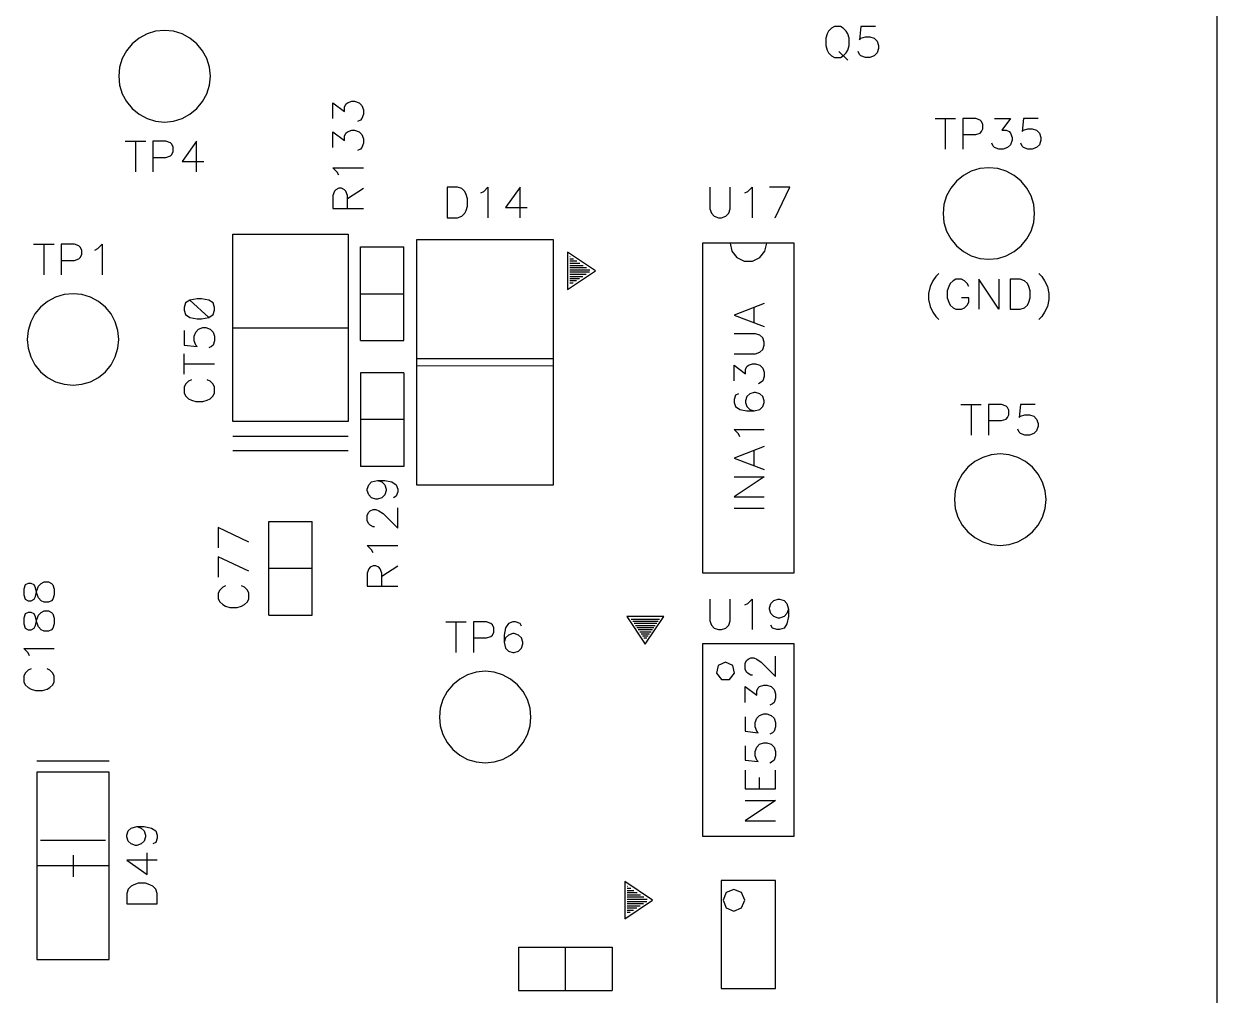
# Model space of a CAD drawing. Extents: x 295 to 953, y 10 to 290.
# Drawn here: x 765.6 to 851.7, y 113.4 to 183.4 of the extents above; entities that cross this region are included whole.
import ezdxf

# ---------------------------------------------------------------- set-up
doc = ezdxf.new("R2010")
doc.units = 0
doc.header["$LTSCALE"] = 5
doc.header["$MEASUREMENT"] = 0
doc.layers.add('DV-DPO-A6_TSK', color=14, linetype='CONTINUOUS')

msp = doc.modelspace()

# ---------------------------------------------------------------- linework, layer by layer
at = {"layer": 'DV-DPO-A6_TSK', "color": 7}
for p, q in [((851.678, 78.799), (851.678, 267.297)), ((774.51, 182.72), (773.942, 182.416)), ((775.131, 182.911), (774.51, 182.72)), ((775.778, 182.971), (775.131, 182.911)), ((776.418, 182.911), (775.778, 182.971)), ((777.039, 182.72), (776.418, 182.911)), ((777.607, 182.416), (777.039, 182.72)), ((823.558, 182.72), (823.452, 182.403)), ((823.663, 182.931), (823.558, 182.72)), ((823.875, 183.143), (823.663, 182.931)), ((824.086, 183.248), (823.875, 183.143)), ((824.509, 183.248), (824.086, 183.248)), ((824.72, 183.143), (824.509, 183.248)), ((824.931, 182.931), (824.72, 183.143)), ((825.037, 182.72), (824.931, 182.931)), ((825.143, 182.403), (825.037, 182.72)), ((825.995, 183.248), (825.889, 182.297)), ((827.051, 183.248), (825.995, 183.248)), ((825.995, 182.403), (826.312, 182.509)), ((826.312, 182.509), (826.629, 182.509)), ((826.629, 182.509), (826.946, 182.403)), ((773.44, 182.007), (773.031, 181.505)), ((773.942, 182.416), (773.44, 182.007)), ((778.109, 182.007), (777.607, 182.416)), ((778.518, 181.505), (778.109, 182.007)), ((823.452, 182.403), (823.452, 181.875)), ((823.452, 181.875), (823.558, 181.558)), ((825.037, 181.558), (825.143, 181.875)), ((825.143, 181.875), (825.143, 182.403)), ((825.889, 182.297), (825.995, 182.403)), ((826.946, 182.403), (827.157, 182.192)), ((827.157, 182.192), (827.263, 181.875)), ((827.263, 181.663), (827.157, 181.346)), ((827.263, 181.875), (827.263, 181.663)), ((772.727, 180.937), (772.535, 180.316)), ((773.031, 181.505), (772.727, 180.937)), ((778.822, 180.937), (778.518, 181.505)), ((779.014, 180.316), (778.822, 180.937)), ((823.558, 181.558), (823.663, 181.346)), ((823.663, 181.346), (823.875, 181.135)), ((823.875, 181.135), (824.086, 181.029)), ((824.086, 181.029), (824.509, 181.029)), ((824.403, 181.452), (825.037, 180.818)), ((824.509, 181.029), (824.72, 181.135)), ((824.72, 181.135), (824.931, 181.346)), ((824.931, 181.346), (825.037, 181.558)), ((825.889, 181.241), (825.783, 181.452)), ((825.995, 181.135), (825.889, 181.241)), ((826.312, 181.029), (825.995, 181.135)), ((826.629, 181.029), (826.312, 181.029)), ((826.946, 181.135), (826.629, 181.029)), ((827.157, 181.346), (826.946, 181.135)), ((772.535, 180.316), (772.476, 179.669)), ((779.08, 179.669), (779.014, 180.316)), ((772.476, 179.669), (772.535, 179.028)), ((772.535, 179.028), (772.727, 178.407)), ((778.822, 178.407), (779.014, 179.028)), ((779.014, 179.028), (779.08, 179.669)), ((772.727, 178.407), (773.031, 177.84)), ((778.518, 177.84), (778.822, 178.407)), ((773.031, 177.84), (773.44, 177.338)), ((773.44, 177.338), (773.942, 176.928)), ((777.607, 176.928), (778.109, 177.338)), ((778.109, 177.338), (778.518, 177.84)), ((787.916, 176.611), (787.916, 177.76)), ((787.916, 177.76), (788.748, 177.133)), ((788.748, 177.443), (788.854, 177.655)), ((788.748, 177.133), (788.748, 177.443)), ((788.854, 177.655), (788.959, 177.76)), ((788.959, 177.76), (789.27, 177.859)), ((789.27, 177.859), (789.481, 177.859)), ((789.481, 177.859), (789.798, 177.76)), ((789.798, 177.76), (790.003, 177.549)), ((790.003, 177.549), (790.108, 177.239)), ((773.942, 176.928), (774.51, 176.618)), ((774.51, 176.618), (775.131, 176.433)), ((775.131, 176.433), (775.778, 176.367)), ((775.778, 176.367), (776.418, 176.433)), ((776.418, 176.433), (777.039, 176.618)), ((777.039, 176.618), (777.607, 176.928)), ((789.897, 176.506), (789.692, 176.4)), ((790.003, 176.611), (789.897, 176.506)), ((790.108, 176.922), (790.003, 176.611)), ((790.108, 177.239), (790.108, 176.922)), ((831.344, 176.611), (832.803, 176.611)), ((832.077, 176.611), (832.077, 174.419)), ((834.269, 176.611), (833.332, 176.611)), ((833.332, 176.611), (833.332, 174.419)), ((834.586, 176.506), (834.269, 176.611)), ((834.685, 176.406), (834.586, 176.506)), ((834.791, 176.195), (834.685, 176.406)), ((835.63, 176.611), (836.779, 176.611)), ((836.779, 176.611), (836.152, 175.779)), ((837.717, 176.611), (837.618, 175.673)), ((838.767, 176.611), (837.717, 176.611)), ((787.916, 174.518), (787.916, 175.667)), ((787.916, 175.667), (788.748, 175.039)), ((788.748, 175.356), (788.854, 175.561)), ((788.854, 175.561), (788.959, 175.667)), ((788.959, 175.667), (789.27, 175.772)), ((789.27, 175.772), (789.481, 175.772)), ((789.481, 175.772), (789.798, 175.667)), ((789.798, 175.667), (790.003, 175.462)), ((834.269, 175.462), (834.586, 175.568)), ((834.586, 175.568), (834.685, 175.673)), ((834.685, 175.673), (834.791, 175.878)), ((834.791, 175.878), (834.791, 176.195)), ((836.152, 175.779), (836.462, 175.779)), ((836.462, 175.779), (836.673, 175.673)), ((836.673, 175.673), (836.779, 175.568)), ((836.779, 175.568), (836.885, 175.257)), ((837.618, 175.673), (837.717, 175.779)), ((837.717, 175.779), (838.034, 175.878)), ((838.034, 175.878), (838.344, 175.878)), ((838.344, 175.878), (838.661, 175.779)), ((838.661, 175.779), (838.872, 175.568)), ((838.872, 175.568), (838.971, 175.257)), ((772.938, 174.973), (774.411, 174.973)), ((773.671, 174.973), (773.671, 172.768)), ((775.877, 174.973), (774.932, 174.973)), ((774.932, 174.973), (774.932, 172.768)), ((776.194, 174.868), (775.877, 174.973)), ((776.299, 174.769), (776.194, 174.868)), ((776.405, 174.557), (776.299, 174.769)), ((778.083, 174.973), (777.033, 173.507)), ((778.083, 172.768), (778.083, 174.973)), ((788.748, 175.039), (788.748, 175.356)), ((790.003, 175.462), (790.108, 175.145)), ((790.108, 174.835), (790.003, 174.518)), ((790.108, 175.145), (790.108, 174.835)), ((833.332, 175.462), (834.269, 175.462)), ((835.524, 174.63), (835.419, 174.835)), ((836.779, 174.729), (836.568, 174.524)), ((836.885, 175.046), (836.779, 174.729)), ((836.885, 175.257), (836.885, 175.046)), ((837.618, 174.63), (837.512, 174.835)), ((838.872, 174.729), (838.661, 174.524)), ((838.971, 175.046), (838.872, 174.729)), ((838.971, 175.257), (838.971, 175.046)), ((775.877, 173.818), (776.194, 173.923)), ((776.194, 173.923), (776.299, 174.029)), ((776.299, 174.029), (776.405, 174.24)), ((776.405, 174.24), (776.405, 174.557)), ((789.897, 174.412), (789.692, 174.313)), ((790.003, 174.518), (789.897, 174.412)), ((835.63, 174.524), (835.524, 174.63)), ((835.94, 174.419), (835.63, 174.524)), ((836.257, 174.419), (835.94, 174.419)), ((836.568, 174.524), (836.257, 174.419)), ((837.717, 174.524), (837.618, 174.63)), ((838.034, 174.419), (837.717, 174.524)), ((838.344, 174.419), (838.034, 174.419)), ((838.661, 174.524), (838.344, 174.419)), ((774.932, 173.818), (775.877, 173.818)), ((777.033, 173.507), (778.611, 173.507)), ((788.226, 172.741), (787.916, 173.058)), ((787.916, 173.058), (790.108, 173.058)), ((834.567, 173.005), (833.946, 172.814)), ((835.214, 173.065), (834.567, 173.005)), ((835.854, 173.005), (835.214, 173.065)), ((836.475, 172.814), (835.854, 173.005)), ((788.332, 172.537), (788.226, 172.741)), ((832.876, 172.101), (832.467, 171.599)), ((833.378, 172.51), (832.876, 172.101)), ((833.946, 172.814), (833.378, 172.51)), ((837.043, 172.51), (836.475, 172.814)), ((837.545, 172.101), (837.043, 172.51)), ((837.954, 171.599), (837.545, 172.101)), ((788.022, 171.387), (787.916, 171.07)), ((788.121, 171.486), (788.022, 171.387)), ((788.332, 171.592), (788.121, 171.486)), ((788.543, 171.592), (788.332, 171.592)), ((788.748, 171.486), (788.543, 171.592)), ((788.854, 171.387), (788.748, 171.486)), ((788.959, 171.07), (788.854, 171.387)), ((788.959, 170.859), (790.108, 171.592)), ((796.158, 171.671), (796.158, 169.466)), ((796.897, 171.671), (796.158, 171.671)), ((797.208, 171.566), (796.897, 171.671)), ((797.419, 171.354), (797.208, 171.566)), ((797.525, 171.143), (797.419, 171.354)), ((798.575, 171.249), (798.786, 171.354)), ((798.786, 171.354), (799.097, 171.671)), ((799.097, 171.671), (799.097, 169.466)), ((801.408, 171.671), (800.358, 170.199)), ((801.408, 169.466), (801.408, 171.671)), ((815.098, 171.671), (815.098, 170.093)), ((816.564, 170.093), (816.564, 171.671)), ((817.614, 171.249), (817.825, 171.354)), ((817.825, 171.354), (818.136, 171.671)), ((818.136, 171.671), (818.136, 169.466)), ((820.863, 171.671), (819.397, 171.671)), ((819.813, 169.466), (820.863, 171.671)), ((832.467, 171.599), (832.163, 171.031)), ((838.258, 171.031), (837.954, 171.599)), ((787.916, 171.07), (787.916, 170.133)), ((788.959, 170.133), (788.959, 171.07)), ((797.63, 170.833), (797.525, 171.143)), ((797.63, 170.304), (797.63, 170.833)), ((831.971, 170.41), (831.912, 169.763)), ((832.163, 171.031), (831.971, 170.41)), ((838.45, 170.41), (838.258, 171.031)), ((838.516, 169.763), (838.45, 170.41)), ((787.916, 170.133), (790.108, 170.133)), ((796.897, 169.466), (797.208, 169.571)), ((797.208, 169.571), (797.419, 169.783)), ((797.419, 169.783), (797.525, 169.994)), ((797.525, 169.994), (797.63, 170.304)), ((800.358, 170.199), (801.93, 170.199)), ((815.098, 170.093), (815.204, 169.783)), ((815.204, 169.783), (815.408, 169.571)), ((815.408, 169.571), (815.725, 169.466)), ((815.937, 169.466), (816.247, 169.571)), ((816.247, 169.571), (816.458, 169.783)), ((816.458, 169.783), (816.564, 170.093)), ((831.912, 169.763), (831.971, 169.122)), ((838.45, 169.122), (838.516, 169.763)), ((796.158, 169.466), (796.897, 169.466)), ((815.725, 169.466), (815.937, 169.466)), ((831.971, 169.122), (832.163, 168.501)), ((838.258, 168.501), (838.45, 169.122)), ((780.698, 154.752), (780.698, 168.27)), ((780.698, 168.27), (789.012, 168.27)), ((789.012, 168.27), (789.012, 154.752)), ((793.945, 167.874), (793.945, 150.195)), ((803.832, 167.874), (793.945, 167.874)), ((803.832, 150.195), (803.832, 167.874)), ((832.163, 168.501), (832.467, 167.934)), ((832.467, 167.934), (832.876, 167.432)), ((837.545, 167.432), (837.954, 167.934)), ((837.954, 167.934), (838.258, 168.501)), ((766.334, 167.544), (767.807, 167.544)), ((767.067, 167.544), (767.067, 165.338)), ((769.273, 167.544), (768.328, 167.544)), ((768.328, 167.544), (768.328, 165.338)), ((769.59, 167.438), (769.273, 167.544)), ((769.695, 167.339), (769.59, 167.438)), ((769.801, 167.128), (769.695, 167.339)), ((769.801, 166.811), (769.801, 167.128)), ((770.746, 167.128), (770.957, 167.233)), ((770.957, 167.233), (771.274, 167.544)), ((771.274, 167.544), (771.274, 165.338)), ((789.897, 160.603), (789.897, 167.366)), ((789.897, 167.366), (793.021, 167.366)), ((793.021, 160.603), (793.021, 167.366)), ((804.835, 166.983), (804.835, 164.295)), ((806.843, 165.635), (804.835, 166.983)), ((814.576, 167.617), (814.576, 155.729)), ((821.18, 167.617), (814.576, 167.617)), ((816.557, 167.617), (816.683, 167.049)), ((816.683, 167.049), (817.053, 166.586)), ((818.697, 166.586), (819.067, 167.049)), ((819.067, 167.049), (819.199, 167.617)), ((821.18, 143.842), (821.18, 167.617)), ((832.876, 167.432), (833.378, 167.022)), ((833.378, 167.022), (833.946, 166.712)), ((836.475, 166.712), (837.043, 167.022)), ((837.043, 167.022), (837.545, 167.432)), ((768.328, 166.388), (769.273, 166.388)), ((769.273, 166.388), (769.59, 166.494)), ((769.59, 166.494), (769.695, 166.6)), ((769.695, 166.6), (769.801, 166.811)), ((805, 166.659), (805.02, 166.659)), ((805, 166.5), (805.258, 166.5)), ((805, 166.342), (805.496, 166.342)), ((805, 166.183), (805.727, 166.183)), ((817.053, 166.586), (817.581, 166.329)), ((817.581, 166.329), (818.169, 166.329)), ((818.169, 166.329), (818.697, 166.586)), ((833.946, 166.712), (834.567, 166.527)), ((834.567, 166.527), (835.214, 166.461)), ((835.214, 166.461), (835.854, 166.527)), ((835.854, 166.527), (836.475, 166.712)), ((804.835, 164.295), (806.843, 165.635)), ((805, 166.025), (805.965, 166.025)), ((805, 165.866), (806.202, 165.866)), ((805, 165.708), (806.44, 165.708)), ((805, 165.549), (806.42, 165.549)), ((805, 165.391), (806.183, 165.391)), ((805, 165.232), (805.945, 165.232)), ((831.39, 165.226), (831.185, 164.915)), ((831.601, 165.431), (831.39, 165.226)), ((838.82, 165.431), (839.031, 165.226)), ((839.031, 165.226), (839.236, 164.915)), ((805, 165.074), (805.707, 165.074)), ((805, 164.922), (805.469, 164.922)), ((805, 164.764), (805.232, 164.764)), ((830.981, 164.506), (830.875, 163.991)), ((831.185, 164.915), (830.981, 164.506)), ((832.321, 164.506), (832.216, 164.196)), ((832.427, 164.711), (832.321, 164.506)), ((832.632, 164.915), (832.427, 164.711)), ((832.836, 165.021), (832.632, 164.915)), ((833.252, 165.021), (832.836, 165.021)), ((833.457, 164.915), (833.252, 165.021)), ((833.662, 164.711), (833.457, 164.915)), ((833.768, 164.506), (833.662, 164.711)), ((835.934, 162.855), (834.487, 165.021)), ((834.487, 165.021), (834.487, 162.855)), ((835.934, 165.021), (835.934, 162.855)), ((836.759, 165.021), (836.759, 162.855)), ((837.479, 165.021), (836.759, 165.021)), ((837.789, 164.915), (837.479, 165.021)), ((837.994, 164.711), (837.789, 164.915)), ((838.1, 164.506), (837.994, 164.711)), ((838.205, 164.196), (838.1, 164.506)), ((839.236, 164.915), (839.44, 164.506)), ((839.44, 164.506), (839.546, 163.991)), ((767.906, 163.733), (767.338, 163.43)), ((768.527, 163.925), (767.906, 163.733)), ((769.174, 163.984), (768.527, 163.925)), ((769.814, 163.925), (769.174, 163.984)), ((770.435, 163.733), (769.814, 163.925)), ((771.003, 163.43), (770.435, 163.733)), ((777.6, 163.515), (777.283, 163.311)), ((778.122, 163.621), (777.6, 163.515)), ((777.6, 163.515), (778.961, 162.261)), ((778.433, 163.621), (778.122, 163.621)), ((778.961, 163.515), (778.433, 163.621)), ((779.271, 163.311), (778.961, 163.515)), ((789.897, 163.984), (793.021, 163.984)), ((830.875, 163.991), (830.875, 163.575)), ((830.875, 163.575), (830.981, 163.06)), ((832.216, 164.196), (832.216, 163.681)), ((832.216, 163.681), (832.321, 163.37)), ((833.768, 163.681), (833.252, 163.681)), ((833.768, 163.37), (833.768, 163.681)), ((838.1, 163.37), (838.205, 163.681)), ((838.205, 163.681), (838.205, 164.196)), ((839.546, 163.575), (839.44, 163.06)), ((839.546, 163.991), (839.546, 163.575)), ((766.836, 163.02), (766.427, 162.518)), ((767.338, 163.43), (766.836, 163.02)), ((771.505, 163.02), (771.003, 163.43)), ((771.914, 162.518), (771.505, 163.02)), ((777.283, 163.311), (777.178, 162.994)), ((777.178, 162.994), (777.178, 162.789)), ((777.178, 162.789), (777.283, 162.472)), ((779.377, 162.994), (779.271, 163.311)), ((779.271, 162.472), (779.377, 162.789)), ((779.377, 162.789), (779.377, 162.994)), ((819.008, 163.264), (816.841, 162.439)), ((818.288, 161.924), (818.288, 162.954)), ((830.981, 163.06), (831.185, 162.644)), ((831.185, 162.644), (831.39, 162.34)), ((832.321, 163.37), (832.427, 163.165)), ((832.427, 163.165), (832.632, 162.954)), ((832.632, 162.954), (832.836, 162.855)), ((832.836, 162.855), (833.252, 162.855)), ((833.252, 162.855), (833.457, 162.954)), ((833.457, 162.954), (833.662, 163.165)), ((833.662, 163.165), (833.768, 163.37)), ((836.759, 162.855), (837.479, 162.855)), ((837.479, 162.855), (837.789, 162.954)), ((837.789, 162.954), (837.994, 163.165)), ((837.994, 163.165), (838.1, 163.37)), ((839.236, 162.644), (839.031, 162.34)), ((839.44, 163.06), (839.236, 162.644)), ((766.123, 161.95), (765.931, 161.33)), ((766.427, 162.518), (766.123, 161.95)), ((772.218, 161.95), (771.914, 162.518)), ((772.41, 161.33), (772.218, 161.95)), ((777.283, 162.472), (777.6, 162.261)), ((777.6, 162.261), (778.122, 162.162)), ((778.122, 162.162), (778.433, 162.162)), ((778.433, 162.162), (778.961, 162.261)), ((778.961, 162.261), (779.271, 162.472)), ((816.841, 162.439), (819.008, 161.613)), ((831.39, 162.34), (831.601, 162.129)), ((839.031, 162.34), (838.82, 162.129)), ((765.931, 161.33), (765.872, 160.682)), ((772.476, 160.682), (772.41, 161.33)), ((777.178, 161.323), (777.178, 160.279)), ((777.911, 160.907), (778.017, 161.217)), ((778.017, 161.217), (778.228, 161.429)), ((778.228, 161.429), (778.538, 161.534)), ((778.538, 161.534), (778.75, 161.534)), ((778.75, 161.534), (779.06, 161.429)), ((779.06, 161.429), (779.271, 161.217)), ((779.271, 161.217), (779.377, 160.907)), ((780.698, 161.508), (789.012, 161.508)), ((818.393, 161.098), (816.841, 161.098)), ((818.697, 160.993), (818.393, 161.098)), ((818.909, 160.788), (818.697, 160.993)), ((765.872, 160.682), (765.931, 160.042)), ((772.41, 160.042), (772.476, 160.682)), ((777.178, 160.279), (778.122, 160.174)), ((777.911, 160.59), (777.911, 160.907)), ((778.017, 160.279), (777.911, 160.59)), ((778.122, 160.174), (778.017, 160.279)), ((779.166, 160.174), (778.961, 160.068)), ((779.271, 160.279), (779.166, 160.174)), ((779.377, 160.59), (779.271, 160.279)), ((779.377, 160.907), (779.377, 160.59)), ((789.897, 160.603), (793.021, 160.603)), ((819.008, 160.478), (818.909, 160.788)), ((818.909, 159.962), (819.008, 160.273)), ((819.008, 160.273), (819.008, 160.478)), ((765.931, 160.042), (766.123, 159.421)), ((766.123, 159.421), (766.427, 158.853)), ((771.914, 158.853), (772.218, 159.421)), ((772.218, 159.421), (772.41, 160.042)), ((777.178, 158.186), (777.178, 159.652)), ((803.825, 159.282), (793.945, 159.295)), ((816.841, 159.652), (818.393, 159.652)), ((818.393, 159.652), (818.697, 159.758)), ((818.697, 159.758), (818.909, 159.962)), ((766.427, 158.853), (766.836, 158.351)), ((766.836, 158.351), (767.338, 157.942)), ((771.003, 157.942), (771.505, 158.351)), ((771.505, 158.351), (771.914, 158.853)), ((777.178, 158.919), (779.377, 158.919)), ((803.832, 158.774), (793.945, 158.761)), ((816.841, 157.691), (816.841, 158.827)), ((816.841, 158.827), (817.667, 158.212)), ((817.667, 158.516), (817.773, 158.728)), ((817.667, 158.212), (817.667, 158.516)), ((817.773, 158.728), (817.872, 158.827)), ((817.872, 158.827), (818.182, 158.932)), ((818.182, 158.932), (818.393, 158.932)), ((818.393, 158.932), (818.697, 158.827)), ((818.697, 158.827), (818.909, 158.622)), ((818.909, 158.622), (819.008, 158.311)), ((767.338, 157.942), (767.906, 157.631)), ((767.906, 157.631), (768.527, 157.446)), ((769.814, 157.446), (770.435, 157.631)), ((770.435, 157.631), (771.003, 157.942)), ((777.495, 157.664), (777.283, 157.453)), ((777.706, 157.77), (777.495, 157.664)), ((779.06, 157.664), (778.855, 157.77)), ((779.271, 157.453), (779.06, 157.664)), ((789.897, 158.285), (789.897, 151.523)), ((793.021, 158.285), (789.897, 158.285)), ((793.021, 158.285), (793.021, 151.523)), ((818.803, 157.592), (818.598, 157.486)), ((818.909, 157.691), (818.803, 157.592)), ((819.008, 158.001), (818.909, 157.691)), ((819.008, 158.311), (819.008, 158.001)), ((768.527, 157.446), (769.174, 157.38)), ((769.174, 157.38), (769.814, 157.446)), ((777.283, 157.453), (777.178, 157.248)), ((777.178, 157.248), (777.178, 156.826)), ((777.178, 156.826), (777.283, 156.621)), ((777.283, 156.621), (777.495, 156.41)), ((779.06, 156.41), (779.271, 156.621)), ((779.377, 157.248), (779.271, 157.453)), ((779.271, 156.621), (779.377, 156.826)), ((779.377, 156.826), (779.377, 157.248)), ((816.947, 156.66), (816.841, 156.35)), ((817.152, 156.766), (816.947, 156.66)), ((817.977, 156.766), (817.773, 156.561)), ((818.288, 156.865), (817.977, 156.766)), ((818.393, 156.865), (818.288, 156.865)), ((818.697, 156.766), (818.393, 156.865)), ((818.909, 156.561), (818.697, 156.766)), ((777.495, 156.41), (777.706, 156.304)), ((777.706, 156.304), (778.017, 156.198)), ((778.017, 156.198), (778.538, 156.198)), ((778.538, 156.198), (778.855, 156.304)), ((778.855, 156.304), (779.06, 156.41)), ((816.841, 156.35), (816.841, 156.145)), ((816.841, 156.145), (816.947, 155.835)), ((816.947, 155.835), (817.258, 155.63)), ((817.773, 156.561), (817.667, 156.251)), ((817.667, 156.251), (817.667, 156.145)), ((817.667, 156.145), (817.773, 155.835)), ((817.773, 155.835), (817.977, 155.63)), ((818.697, 155.63), (818.909, 155.835)), ((819.008, 156.251), (818.909, 156.561)), ((818.909, 155.835), (819.008, 156.145)), ((819.008, 156.145), (819.008, 156.251)), ((833.2, 155.987), (834.672, 155.987)), ((833.933, 155.987), (833.933, 153.781)), ((836.138, 155.987), (835.194, 155.987)), ((835.194, 155.987), (835.194, 153.781)), ((836.455, 155.881), (836.138, 155.987)), ((836.561, 155.782), (836.455, 155.881)), ((836.667, 155.571), (836.561, 155.782)), ((837.505, 155.987), (837.4, 155.043)), ((838.555, 155.987), (837.505, 155.987)), ((793.021, 154.904), (789.897, 154.904)), ((814.576, 155.729), (814.576, 143.842)), ((817.258, 155.63), (817.773, 155.525)), ((817.773, 155.525), (818.288, 155.525)), ((817.977, 155.63), (818.288, 155.525)), ((818.288, 155.525), (818.697, 155.63)), ((836.138, 154.831), (836.455, 154.937)), ((836.455, 154.937), (836.561, 155.043)), ((836.561, 155.043), (836.667, 155.254)), ((836.667, 155.254), (836.667, 155.571)), ((837.4, 155.043), (837.505, 155.148)), ((837.505, 155.148), (837.822, 155.254)), ((837.822, 155.254), (838.139, 155.254)), ((838.139, 155.254), (838.45, 155.148)), ((838.45, 155.148), (838.661, 154.937)), ((838.661, 154.937), (838.767, 154.626)), ((789.012, 154.752), (780.698, 154.752)), ((817.152, 153.874), (816.841, 154.184)), ((816.841, 154.184), (819.008, 154.184)), ((835.194, 154.831), (836.138, 154.831)), ((837.4, 153.992), (837.294, 154.204)), ((838.661, 154.098), (838.45, 153.887)), ((838.767, 154.415), (838.661, 154.098)), ((838.767, 154.626), (838.767, 154.415)), ((780.698, 153.708), (789.012, 153.708)), ((817.258, 153.669), (817.152, 153.874)), ((837.505, 153.887), (837.4, 153.992)), ((837.822, 153.781), (837.505, 153.887)), ((838.139, 153.781), (837.822, 153.781)), ((838.45, 153.887), (838.139, 153.781)), ((780.698, 152.672), (789.012, 152.672)), ((819.008, 152.949), (816.841, 152.124)), ((818.288, 151.608), (818.288, 152.639)), ((835.392, 152.368), (834.771, 152.176)), ((836.039, 152.427), (835.392, 152.368)), ((836.68, 152.368), (836.039, 152.427)), ((837.301, 152.176), (836.68, 152.368)), ((793.021, 151.523), (789.897, 151.523)), ((816.841, 152.124), (819.008, 151.298)), ((833.701, 151.463), (833.292, 150.961)), ((834.203, 151.873), (833.701, 151.463)), ((834.771, 152.176), (834.203, 151.873)), ((837.869, 151.873), (837.301, 152.176)), ((838.37, 151.463), (837.869, 151.873)), ((838.78, 150.961), (838.37, 151.463)), ((816.841, 150.783), (819.008, 150.783)), ((819.008, 150.783), (816.841, 149.337)), ((833.292, 150.961), (832.988, 150.393)), ((839.084, 150.393), (838.78, 150.961)), ((790.392, 149.891), (790.498, 150.202)), ((790.392, 149.786), (790.392, 149.891)), ((790.498, 149.469), (790.392, 149.786)), ((790.498, 150.202), (790.703, 150.413)), ((790.703, 150.413), (791.125, 150.519)), ((791.125, 150.519), (791.436, 150.413)), ((791.125, 150.519), (791.647, 150.519)), ((791.436, 150.413), (791.647, 150.202)), ((791.647, 150.519), (792.169, 150.413)), ((791.647, 150.202), (791.746, 149.891)), ((791.746, 149.786), (791.647, 149.469)), ((791.746, 149.891), (791.746, 149.786)), ((792.169, 150.413), (792.479, 150.202)), ((792.479, 150.202), (792.585, 149.891)), ((792.585, 149.891), (792.585, 149.68)), ((793.945, 150.195), (803.832, 150.195)), ((832.797, 149.773), (832.737, 149.125)), ((832.988, 150.393), (832.797, 149.773)), ((839.275, 149.773), (839.084, 150.393)), ((839.341, 149.125), (839.275, 149.773)), ((790.703, 149.264), (790.498, 149.469)), ((791.02, 149.158), (790.703, 149.264)), ((791.125, 149.158), (791.02, 149.158)), ((791.436, 149.264), (791.125, 149.158)), ((791.647, 149.469), (791.436, 149.264)), ((792.479, 149.37), (792.275, 149.264)), ((792.585, 149.68), (792.479, 149.37)), ((816.841, 149.337), (819.008, 149.337)), ((832.737, 149.125), (832.797, 148.485)), ((839.275, 148.485), (839.341, 149.125)), ((790.392, 148.009), (790.498, 148.221)), ((790.392, 147.593), (790.392, 148.009)), ((790.498, 148.221), (790.597, 148.32)), ((790.597, 148.32), (790.808, 148.425)), ((790.808, 148.425), (791.02, 148.425)), ((791.02, 148.425), (791.225, 148.32)), ((791.225, 148.32), (791.542, 148.115)), ((791.542, 148.115), (792.585, 147.071)), ((792.585, 147.071), (792.585, 148.531)), ((816.841, 148.511), (819.008, 148.511)), ((832.797, 148.485), (832.988, 147.864)), ((839.084, 147.864), (839.275, 148.485)), ((783.293, 140.791), (783.293, 147.554)), ((783.293, 147.554), (786.417, 147.554)), ((786.417, 140.791), (786.417, 147.554)), ((790.498, 147.382), (790.392, 147.593)), ((790.597, 147.276), (790.498, 147.382)), ((790.808, 147.171), (790.597, 147.276)), ((790.914, 147.171), (790.808, 147.171)), ((832.988, 147.864), (833.292, 147.296)), ((833.292, 147.296), (833.701, 146.794)), ((838.37, 146.794), (838.78, 147.296)), ((838.78, 147.296), (839.084, 147.864)), ((781.853, 146.061), (779.648, 147.111)), ((779.648, 147.111), (779.648, 145.645)), ((833.701, 146.794), (834.203, 146.385)), ((834.203, 146.385), (834.771, 146.074)), ((837.301, 146.074), (837.869, 146.385)), ((837.869, 146.385), (838.37, 146.794)), ((790.703, 145.5), (790.392, 145.817)), ((790.392, 145.817), (792.585, 145.817)), ((790.808, 145.295), (790.703, 145.5)), ((834.771, 146.074), (835.392, 145.889)), ((835.392, 145.889), (836.039, 145.823)), ((836.039, 145.823), (836.68, 145.889)), ((836.68, 145.889), (837.301, 146.074)), ((781.853, 143.968), (779.648, 145.011)), ((779.648, 145.011), (779.648, 143.545)), ((783.293, 144.172), (786.417, 144.172)), ((790.498, 144.146), (790.392, 143.829)), ((790.392, 143.829), (790.392, 142.891)), ((790.597, 144.245), (790.498, 144.146)), ((790.808, 144.351), (790.597, 144.245)), ((791.02, 144.351), (790.808, 144.351)), ((791.225, 144.245), (791.02, 144.351)), ((791.33, 144.146), (791.225, 144.245)), ((791.436, 143.829), (791.33, 144.146)), ((791.436, 143.618), (792.585, 144.351)), ((791.436, 142.891), (791.436, 143.829)), ((814.576, 143.842), (821.18, 143.842)), ((765.733, 142.984), (765.627, 142.667)), ((765.938, 143.089), (765.733, 142.984)), ((766.149, 143.089), (765.938, 143.089)), ((766.36, 142.984), (766.149, 143.089)), ((766.46, 142.772), (766.36, 142.984)), ((766.565, 142.568), (766.671, 142.878)), ((766.671, 142.878), (766.882, 143.089)), ((766.882, 143.089), (767.087, 143.188)), ((767.087, 143.188), (767.404, 143.188)), ((767.404, 143.188), (767.609, 143.089)), ((767.609, 143.089), (767.714, 142.984)), ((767.714, 142.984), (767.82, 142.667)), ((780.169, 142.918), (779.965, 142.812)), ((781.536, 142.812), (781.325, 142.918)), ((790.392, 142.891), (792.585, 142.891)), ((765.627, 142.667), (765.627, 142.251)), ((765.627, 142.251), (765.733, 141.94)), ((766.36, 141.94), (766.46, 142.145)), ((766.565, 142.356), (766.46, 142.772)), ((766.46, 142.145), (766.565, 142.568)), ((766.671, 142.039), (766.565, 142.356)), ((766.882, 141.835), (766.671, 142.039)), ((767.82, 142.251), (767.714, 141.94)), ((767.82, 142.667), (767.82, 142.251)), ((779.753, 142.601), (779.648, 142.389)), ((779.648, 142.389), (779.648, 141.973)), ((779.965, 142.812), (779.753, 142.601)), ((781.748, 142.601), (781.536, 142.812)), ((781.853, 142.389), (781.748, 142.601)), ((781.853, 141.973), (781.853, 142.389)), ((765.733, 141.94), (765.938, 141.835)), ((765.938, 141.835), (766.149, 141.835)), ((766.149, 141.835), (766.36, 141.94)), ((767.087, 141.729), (766.882, 141.835)), ((767.404, 141.729), (767.087, 141.729)), ((767.609, 141.835), (767.404, 141.729)), ((767.714, 141.94), (767.609, 141.835)), ((779.648, 141.973), (779.753, 141.762)), ((779.753, 141.762), (779.965, 141.551)), ((779.965, 141.551), (780.169, 141.445)), ((780.169, 141.445), (780.486, 141.339)), ((780.486, 141.339), (781.008, 141.339)), ((781.008, 141.339), (781.325, 141.445)), ((781.325, 141.445), (781.536, 141.551)), ((781.536, 141.551), (781.748, 141.762)), ((781.748, 141.762), (781.853, 141.973)), ((815.098, 141.953), (815.098, 140.375)), ((816.564, 140.375), (816.564, 141.953)), ((817.614, 141.531), (817.825, 141.636)), ((817.825, 141.636), (818.136, 141.953)), ((818.136, 141.953), (818.136, 139.748)), ((819.397, 141.319), (819.503, 141.636)), ((819.397, 141.22), (819.397, 141.319)), ((819.503, 140.903), (819.397, 141.22)), ((819.503, 141.636), (819.708, 141.848)), ((819.708, 141.848), (820.025, 141.953)), ((820.025, 141.953), (820.13, 141.953)), ((820.13, 141.953), (820.447, 141.848)), ((820.447, 141.848), (820.652, 141.636)), ((820.652, 141.636), (820.758, 141.22)), ((820.758, 141.22), (820.652, 140.903)), ((820.758, 141.22), (820.758, 140.692)), ((765.733, 140.89), (765.627, 140.58)), ((765.627, 140.58), (765.627, 140.164)), ((765.938, 140.996), (765.733, 140.89)), ((766.149, 140.996), (765.938, 140.996)), ((766.36, 140.89), (766.149, 140.996)), ((766.46, 140.685), (766.36, 140.89)), ((766.565, 140.263), (766.46, 140.685)), ((766.46, 140.058), (766.565, 140.474)), ((766.565, 140.474), (766.671, 140.791)), ((766.671, 139.952), (766.565, 140.263)), ((766.671, 140.791), (766.882, 140.996)), ((766.882, 140.996), (767.087, 141.101)), ((767.087, 141.101), (767.404, 141.101)), ((767.404, 141.101), (767.609, 140.996)), ((767.609, 140.996), (767.714, 140.89)), ((767.714, 140.89), (767.82, 140.58)), ((767.82, 140.58), (767.82, 140.164)), ((783.293, 140.791), (786.417, 140.791)), ((796.052, 140.302), (797.525, 140.302)), ((796.785, 140.302), (796.785, 138.097)), ((798.991, 140.302), (798.046, 140.302)), ((798.046, 140.302), (798.046, 138.097)), ((799.308, 140.197), (798.991, 140.302)), ((800.886, 140.302), (800.569, 140.197)), ((801.091, 140.302), (800.886, 140.302)), ((801.408, 140.197), (801.091, 140.302)), ((811.789, 140.705), (809.102, 140.705)), ((809.102, 140.705), (810.442, 138.691)), ((809.425, 140.514), (811.466, 140.514)), ((809.531, 140.362), (811.36, 140.362)), ((810.442, 138.691), (811.789, 140.705)), ((815.098, 140.375), (815.204, 140.065)), ((816.458, 140.065), (816.564, 140.375)), ((819.708, 140.692), (819.503, 140.903)), ((820.025, 140.586), (819.708, 140.692)), ((820.13, 140.586), (820.025, 140.586)), ((820.447, 140.692), (820.13, 140.586)), ((820.652, 140.903), (820.447, 140.692)), ((820.758, 140.692), (820.652, 140.17)), ((765.627, 140.164), (765.733, 139.847)), ((765.733, 139.847), (765.938, 139.741)), ((765.938, 139.741), (766.149, 139.741)), ((766.149, 139.741), (766.36, 139.847)), ((766.36, 139.847), (766.46, 140.058)), ((766.882, 139.741), (766.671, 139.952)), ((767.087, 139.642), (766.882, 139.741)), ((767.404, 139.642), (767.087, 139.642)), ((767.609, 139.741), (767.404, 139.642)), ((767.714, 139.847), (767.609, 139.741)), ((767.82, 140.164), (767.714, 139.847)), ((799.413, 140.098), (799.308, 140.197)), ((799.519, 139.886), (799.413, 140.098)), ((799.413, 139.358), (799.519, 139.569)), ((799.519, 139.569), (799.519, 139.886)), ((800.358, 139.886), (800.252, 139.358)), ((800.569, 140.197), (800.358, 139.886)), ((800.886, 139.464), (800.569, 139.358)), ((800.992, 139.464), (800.886, 139.464)), ((801.302, 139.358), (800.992, 139.464)), ((801.514, 139.992), (801.408, 140.197)), ((809.63, 140.21), (811.261, 140.21)), ((809.736, 140.058), (811.155, 140.058)), ((809.835, 139.906), (811.056, 139.906)), ((809.934, 139.754), (810.957, 139.754)), ((810.039, 139.602), (810.852, 139.602)), ((810.138, 139.45), (810.753, 139.45)), ((815.204, 140.065), (815.408, 139.853)), ((815.408, 139.853), (815.725, 139.748)), ((815.725, 139.748), (815.937, 139.748)), ((815.937, 139.748), (816.247, 139.853)), ((816.247, 139.853), (816.458, 140.065)), ((819.609, 139.853), (819.503, 140.065)), ((819.919, 139.748), (819.609, 139.853)), ((820.13, 139.748), (819.919, 139.748)), ((820.447, 139.853), (820.13, 139.748)), ((820.652, 140.17), (820.447, 139.853)), ((798.046, 139.147), (798.991, 139.147)), ((798.991, 139.147), (799.308, 139.252)), ((799.308, 139.252), (799.413, 139.358)), ((800.252, 139.358), (800.252, 138.836)), ((800.358, 139.147), (800.252, 138.836)), ((800.252, 138.836), (800.358, 138.414)), ((800.569, 139.358), (800.358, 139.147)), ((801.514, 139.147), (801.302, 139.358)), ((801.619, 138.836), (801.514, 139.147)), ((801.514, 138.414), (801.619, 138.731)), ((801.619, 138.731), (801.619, 138.836)), ((810.244, 139.299), (810.647, 139.299)), ((810.343, 139.147), (810.548, 139.147)), ((814.576, 138.724), (814.576, 126.837)), ((821.18, 138.724), (814.576, 138.724)), ((821.18, 124.856), (821.18, 138.724)), ((765.938, 138.07), (765.627, 138.387)), ((765.627, 138.387), (767.82, 138.387)), ((766.043, 137.866), (765.938, 138.07)), ((800.358, 138.414), (800.569, 138.202)), ((800.569, 138.202), (800.886, 138.097)), ((800.886, 138.097), (800.992, 138.097)), ((800.992, 138.097), (801.302, 138.202)), ((801.302, 138.202), (801.514, 138.414)), ((817.852, 137.621), (818.063, 137.727)), ((818.063, 137.727), (818.268, 137.727)), ((818.268, 137.727), (818.479, 137.621)), ((819.826, 136.373), (819.826, 137.826)), ((766.149, 136.921), (765.938, 136.815)), ((767.51, 136.815), (767.298, 136.921)), ((815.706, 137.159), (815.58, 136.598)), ((816.227, 137.403), (815.706, 137.159)), ((816.742, 137.159), (816.227, 137.403)), ((816.868, 136.598), (816.742, 137.159)), ((817.647, 137.311), (817.746, 137.515)), ((817.647, 136.895), (817.647, 137.311)), ((817.746, 136.683), (817.647, 136.895)), ((817.746, 137.515), (817.852, 137.621)), ((818.479, 137.621), (818.79, 137.41)), ((818.79, 137.41), (819.826, 136.373)), ((765.733, 136.611), (765.627, 136.399)), ((765.627, 136.399), (765.627, 135.983)), ((765.627, 135.983), (765.733, 135.772)), ((765.938, 136.815), (765.733, 136.611)), ((767.714, 136.611), (767.51, 136.815)), ((767.82, 136.399), (767.714, 136.611)), ((767.714, 135.772), (767.82, 135.983)), ((767.82, 135.983), (767.82, 136.399)), ((797.056, 136.188), (796.554, 135.779)), ((797.624, 136.492), (797.056, 136.188)), ((798.245, 136.683), (797.624, 136.492)), ((798.892, 136.743), (798.245, 136.683)), ((799.532, 136.683), (798.892, 136.743)), ((800.153, 136.492), (799.532, 136.683)), ((800.721, 136.188), (800.153, 136.492)), ((801.223, 135.779), (800.721, 136.188)), ((815.58, 136.598), (815.937, 136.148)), ((815.937, 136.148), (816.511, 136.148)), ((816.511, 136.148), (816.868, 136.598)), ((817.852, 136.578), (817.746, 136.683)), ((818.063, 136.472), (817.852, 136.578)), ((818.162, 136.472), (818.063, 136.472)), ((765.733, 135.772), (765.938, 135.567)), ((765.938, 135.567), (766.149, 135.462)), ((766.149, 135.462), (766.46, 135.356)), ((766.46, 135.356), (766.981, 135.356)), ((766.981, 135.356), (767.298, 135.462)), ((767.298, 135.462), (767.51, 135.567)), ((767.51, 135.567), (767.714, 135.772)), ((796.145, 135.277), (795.841, 134.709)), ((796.554, 135.779), (796.145, 135.277)), ((801.632, 135.277), (801.223, 135.779)), ((801.936, 134.709), (801.632, 135.277)), ((817.647, 134.497), (817.647, 135.64)), ((817.647, 135.64), (818.479, 135.019)), ((818.479, 135.33), (818.578, 135.541)), ((818.479, 135.019), (818.479, 135.33)), ((818.578, 135.541), (818.684, 135.64)), ((818.684, 135.64), (818.994, 135.746)), ((818.994, 135.746), (819.206, 135.746)), ((819.206, 135.746), (819.516, 135.64)), ((819.516, 135.64), (819.727, 135.435)), ((819.727, 135.435), (819.826, 135.125)), ((819.826, 135.125), (819.826, 134.808)), ((795.841, 134.709), (795.649, 134.088)), ((802.128, 134.088), (801.936, 134.709)), ((819.622, 134.392), (819.41, 134.293)), ((819.727, 134.497), (819.622, 134.392)), ((819.826, 134.808), (819.727, 134.497)), ((795.649, 134.088), (795.59, 133.441)), ((795.59, 133.441), (795.649, 132.8)), ((802.194, 133.441), (802.128, 134.088)), ((802.128, 132.8), (802.194, 133.441)), ((817.647, 133.461), (817.647, 132.417)), ((818.479, 133.355), (818.684, 133.56)), ((818.684, 133.56), (818.994, 133.665)), ((818.994, 133.665), (819.206, 133.665)), ((819.206, 133.665), (819.516, 133.56)), ((819.516, 133.56), (819.727, 133.355)), ((795.649, 132.8), (795.841, 132.179)), ((801.936, 132.179), (802.128, 132.8)), ((818.374, 133.045), (818.479, 133.355)), ((818.374, 132.728), (818.374, 133.045)), ((818.479, 132.417), (818.374, 132.728)), ((819.727, 133.355), (819.826, 133.045)), ((819.826, 132.728), (819.727, 132.417)), ((819.826, 133.045), (819.826, 132.728)), ((795.841, 132.179), (796.145, 131.612)), ((801.632, 131.612), (801.936, 132.179)), ((817.647, 132.417), (818.578, 132.312)), ((818.578, 132.312), (818.479, 132.417)), ((819.622, 132.312), (819.41, 132.212)), ((819.727, 132.417), (819.622, 132.312)), ((796.145, 131.612), (796.554, 131.11)), ((796.554, 131.11), (797.056, 130.7)), ((800.721, 130.7), (801.223, 131.11)), ((801.223, 131.11), (801.632, 131.612)), ((817.647, 131.374), (817.647, 130.337)), ((818.374, 130.958), (818.479, 131.275)), ((818.374, 130.647), (818.374, 130.958)), ((818.479, 131.275), (818.684, 131.479)), ((818.684, 131.479), (818.994, 131.585)), ((818.994, 131.585), (819.206, 131.585)), ((819.206, 131.585), (819.516, 131.479)), ((819.516, 131.479), (819.727, 131.275)), ((819.727, 131.275), (819.826, 130.958)), ((819.826, 130.958), (819.826, 130.647)), ((771.769, 130.251), (766.572, 130.251)), ((797.056, 130.7), (797.624, 130.39)), ((797.624, 130.39), (798.245, 130.205)), ((798.245, 130.205), (798.892, 130.139)), ((798.892, 130.139), (799.532, 130.205)), ((799.532, 130.205), (800.153, 130.39)), ((800.153, 130.39), (800.721, 130.7)), ((817.647, 130.337), (818.578, 130.231)), ((818.479, 130.337), (818.374, 130.647)), ((818.578, 130.231), (818.479, 130.337)), ((819.622, 130.231), (819.41, 130.126)), ((819.727, 130.337), (819.622, 130.231)), ((819.826, 130.647), (819.727, 130.337)), ((766.572, 129.472), (766.572, 115.953)), ((771.769, 129.472), (766.572, 129.472)), ((771.769, 115.953), (771.769, 129.472)), ((817.647, 129.611), (817.647, 128.257)), ((818.684, 128.257), (818.684, 129.089)), ((819.826, 128.257), (819.826, 129.611)), ((817.647, 128.257), (819.826, 128.257)), ((817.647, 127.425), (819.826, 127.425)), ((819.826, 127.425), (817.647, 125.965)), ((814.576, 126.837), (814.576, 124.856)), ((817.647, 125.965), (819.826, 125.965)), ((773.044, 124.915), (773.149, 125.232)), ((773.044, 124.809), (773.044, 124.915)), ((773.149, 124.492), (773.044, 124.809)), ((773.149, 125.232), (773.361, 125.437)), ((773.361, 125.437), (773.777, 125.542)), ((773.777, 125.542), (774.094, 125.437)), ((773.777, 125.542), (774.305, 125.542)), ((774.094, 125.437), (774.305, 125.232)), ((774.305, 125.542), (774.827, 125.437)), ((774.305, 125.232), (774.404, 124.915)), ((774.404, 124.809), (774.305, 124.492)), ((774.404, 124.915), (774.404, 124.809)), ((774.827, 125.437), (775.144, 125.232)), ((775.144, 125.232), (775.249, 124.915)), ((775.249, 124.915), (775.249, 124.704)), ((814.576, 124.856), (821.18, 124.856)), ((771.512, 124.532), (766.829, 124.532)), ((773.361, 124.288), (773.149, 124.492)), ((773.671, 124.182), (773.361, 124.288)), ((773.777, 124.182), (773.671, 124.182)), ((774.094, 124.288), (773.777, 124.182)), ((774.305, 124.492), (774.094, 124.288)), ((775.144, 124.387), (774.932, 124.288)), ((775.249, 124.704), (775.144, 124.387)), ((769.174, 123.489), (769.174, 121.93)), ((775.249, 123.132), (773.044, 123.132)), ((773.044, 123.132), (774.51, 122.082)), ((774.51, 122.082), (774.51, 123.654)), ((771.769, 122.709), (766.572, 122.709)), ((773.565, 121.349), (773.361, 121.243)), ((773.882, 121.455), (773.565, 121.349)), ((774.404, 121.455), (773.882, 121.455)), ((774.721, 121.349), (774.404, 121.455)), ((774.932, 121.243), (774.721, 121.349)), ((808.963, 121.58), (808.963, 118.892)), ((810.97, 120.233), (808.963, 121.58)), ((815.923, 121.659), (815.923, 113.86)), ((819.826, 121.659), (815.923, 121.659)), ((819.826, 113.86), (819.826, 121.659)), ((773.149, 121.032), (773.044, 120.715)), ((773.044, 120.715), (773.044, 119.982)), ((773.361, 121.243), (773.149, 121.032)), ((775.144, 121.032), (774.932, 121.243)), ((775.249, 120.715), (775.144, 121.032)), ((775.249, 119.982), (775.249, 120.715)), ((809.128, 121.256), (809.148, 121.256)), ((809.128, 121.098), (809.386, 121.098)), ((809.128, 120.939), (809.623, 120.939)), ((809.128, 120.781), (809.854, 120.781)), ((809.128, 120.622), (810.092, 120.622)), ((816.28, 120.781), (816.056, 120.226)), ((816.835, 121.005), (816.28, 120.781)), ((817.39, 120.781), (816.835, 121.005)), ((817.614, 120.226), (817.39, 120.781)), ((773.044, 119.982), (775.249, 119.982)), ((808.963, 118.892), (810.97, 120.233)), ((809.128, 120.464), (810.33, 120.464)), ((809.128, 120.305), (810.568, 120.305)), ((809.128, 120.147), (810.548, 120.147)), ((809.128, 119.988), (810.31, 119.988)), ((809.128, 119.83), (810.072, 119.83)), ((809.128, 119.671), (809.835, 119.671)), ((816.056, 120.226), (816.28, 119.678)), ((816.28, 119.678), (816.835, 119.447)), ((816.835, 119.447), (817.39, 119.678)), ((817.39, 119.678), (817.614, 120.226)), ((809.128, 119.52), (809.597, 119.52)), ((809.128, 119.361), (809.359, 119.361)), ((801.289, 116.845), (808.045, 116.845)), ((801.289, 116.845), (801.289, 113.721)), ((804.67, 116.845), (804.67, 113.721)), ((808.045, 116.845), (808.045, 113.721)), ((766.572, 115.953), (771.769, 115.953)), ((801.289, 113.721), (808.045, 113.721)), ((815.923, 113.86), (819.826, 113.86))]:
    msp.add_line(p, q, dxfattribs=at)

doc.saveas('drawing.dxf')
